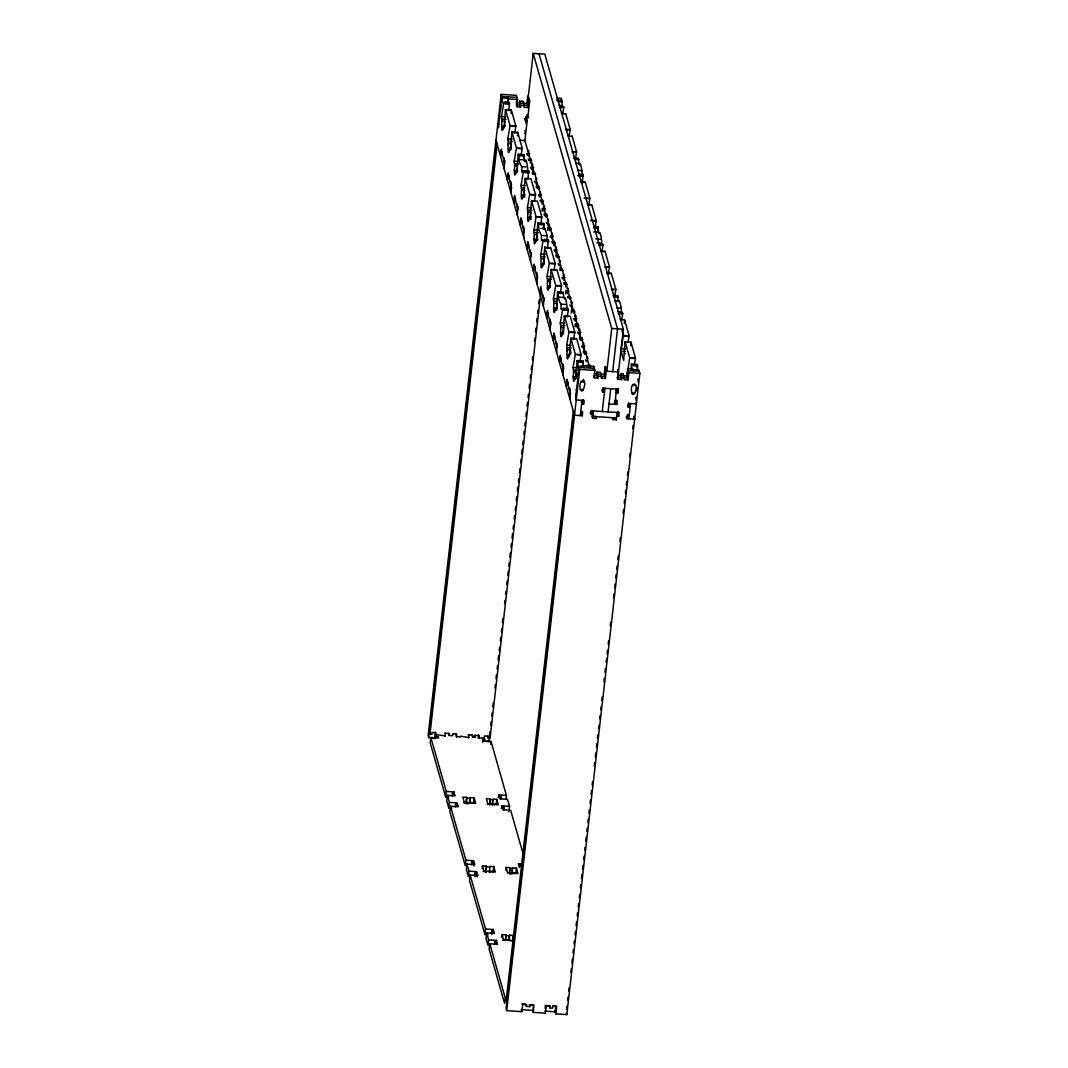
<?xml version="1.0" encoding="UTF-8"?>
<svg xmlns="http://www.w3.org/2000/svg" width="1068" height="1068" viewBox="0 0 1068 1068"><rect width="100%" height="100%" fill="white"/><g stroke="black" fill="none" stroke-linecap="round" stroke-linejoin="round"><path stroke-width="1.5" d="M527.605 171.16C528.393 169.064 525.763 155.007 524.949 161.842M544.119 229.019L543.719 223.426L537.898 223.038L536.363 241.515L535.736 239.352L537.912 239.499M547.243 239.926L547.257 235.788L545 228.952M562.315 105.972L561.327 98.323L556.615 98.002M563.757 297.772L563.357 292.178L557.536 291.804L556.682 310.227M578.843 163.818L578.442 158.224L574.077 157.944M581.953 174.738C582.781 172.749 580.084 159.332 579.47 164.913M583.395 366.538L582.995 360.944L577.174 360.57L575.679 379.073L574.998 376.884L576.453 376.977M598.467 232.584L598.067 226.99L593.701 226.71M618.105 301.35L617.704 295.756L613.339 295.476M621.229 312.27C622.003 310.281 619.64 298.493 618.906 301.67M637.743 370.115L637.342 364.522L631.522 364.135L631.161 369.234M543.839 263.262L543.826 264.317A6.862 0.894 -86.2 0 1 544.146 258.83L541.236 258.63L540.595 256.187L542.891 241.234C542.17 236.215 541.209 246.067 541.436 235.401C536.95 226.616 540.141 231.769 537.898 223.038M514.402 171.013L514.429 169.745M534.04 239.779L534.067 238.511M553.678 308.545L553.705 307.277M573.316 377.311L573.329 376.029M631.922 368.62L631.522 364.135M514.709 132.833L515.871 126.064L511.332 109.977L505.511 109.603L504.016 128.107L503.348 125.917L504.79 126.011M511.078 113.568L511.332 109.977M521.077 155.167L522.252 148.399L517.713 132.325L511.892 131.938L510.397 150.441L509.716 148.252L511.171 148.345M517.459 135.903L517.713 132.325M524.548 161.148L524.094 154.66L518.274 154.273L516.725 172.749L516.098 170.586L517.553 170.68M523.827 158.238L524.094 154.66M534.334 201.598L535.522 194.696L530.97 178.743L525.149 178.369L523.654 196.859L522.973 194.683L525.162 194.817M540.715 223.933L541.89 217.164L537.351 201.078L531.53 200.704L529.982 219.167L529.354 217.018L531.53 217.164M543.358 228.525L543.719 223.426M573.609 339.13L574.798 332.228L570.232 316.275L564.411 315.888L562.916 334.391L562.249 332.201L563.704 332.308M579.991 361.465L581.166 354.563L576.613 338.609L570.793 338.236L569.297 356.725L568.617 354.549L570.072 354.643M582.634 366.057L582.995 360.944M597.706 232.09L598.067 226.99M624.326 323.43L624.58 319.853L620.214 319.559M630.707 345.765L630.961 342.187L625.14 341.8L623.645 360.303L620.949 350.865L623.311 335.419L621.95 330.626M637.089 368.113L637.342 364.522M550.554 248.07L544.787 247.122L543.238 265.598L542.611 263.449L544.066 263.542M565.626 114.102L561.314 113.275M556.922 270.404L551.155 269.47L549.66 287.973L548.992 285.783L550.447 285.877M572.007 136.45L567.695 135.609M604.902 251.501L600.59 250.793M528.046 107.561L526.871 103.436L527.699 96.107L528.887 100.232L528.046 107.561L524.161 107.307L523.2 101.353L519.635 101.113L520.61 107.067L516.725 106.813L517.566 99.484L516.391 95.359L501.186 94.371C503.322 100.152 501.706 102.795 503.629 103.716L501.359 116.866L501.973 121.098A6.875 0.894 -86.2 0 0 501.92 129.922A6.875 0.894 -86.2 0 0 503.348 125.917M505.511 109.603L510.063 125.557L507.741 139.2L508.341 143.432A6.862 0.894 -86.2 0 0 508.301 152.257A6.862 0.894 -86.2 0 0 509.716 148.252L509.569 149.373M508.221 144.647L508.341 143.432L511.252 143.633A6.862 0.894 -86.2 0 0 511.145 144.714M511.892 131.938L516.445 147.891L514.109 161.535L514.723 165.78A6.862 0.894 -86.2 0 0 514.683 174.591A6.862 0.894 -86.2 0 0 516.098 170.586M518.274 154.273C520.463 163.257 517.393 157.837 521.878 167.369C521.277 177.889 523.146 166.621 523.253 172.482L520.984 185.632L521.598 189.864A6.875 0.894 -86.2 0 0 521.558 198.688A6.875 0.894 -86.2 0 0 522.973 194.683M525.149 178.369L529.701 194.323L527.365 207.966L527.979 212.198A6.862 0.894 -86.2 0 0 527.939 221.023A6.862 0.894 -86.2 0 0 529.354 217.018L529.207 218.139M527.859 213.413L527.979 212.198L530.889 212.398A6.862 0.894 -86.2 0 0 530.582 216.844M531.53 200.704L536.083 216.657L533.733 232.317L534.36 234.533L537.271 234.733A6.862 0.894 -86.2 0 0 536.95 240.233M544.787 247.122L549.339 263.075L547.003 276.732L547.617 280.964A6.862 0.894 -86.2 0 0 547.577 289.788A6.862 0.894 -86.2 0 0 548.992 285.783L548.845 286.905M547.497 282.179L547.617 280.964L550.527 281.151A6.862 0.894 -86.2 0 0 550.207 286.665M551.155 269.47L555.72 285.423L553.384 299.067L553.985 303.299A6.862 0.894 -86.2 0 0 553.945 312.123A6.862 0.894 -86.2 0 0 555.36 308.118L556.815 308.211M557.536 291.804C559.752 300.802 556.668 295.342 561.141 304.901C560.286 314.726 562.569 304.687 562.529 310L560.259 323.15L560.874 327.395A6.875 0.894 -86.2 0 0 560.82 336.206A6.875 0.894 -86.2 0 0 562.249 332.201M564.411 315.888L568.977 331.841L566.641 345.498L567.241 349.73A6.862 0.894 -86.2 0 0 567.201 358.541A6.862 0.894 -86.2 0 0 568.617 354.549L568.483 355.671M567.121 350.931L567.241 349.73L570.152 349.917L571.073 353.134M570.793 338.236L575.345 354.189L573.009 367.833L573.623 372.064A6.862 0.894 -86.2 0 0 573.583 380.889A6.862 0.894 -86.2 0 0 574.998 376.884M580.952 182.027L585.317 182.321L580.899 182.588M587.333 204.375L591.645 205.203L588.735 205.016L589.87 198.274L585.317 182.321M606.958 273.128L611.323 273.421L606.904 273.688M617.704 295.756L613.286 296.023M501.186 94.371L428.134 735.585L428.722 737.654L434.93 738.055M428.722 737.654L496.567 142.231M498.302 126.958L501.786 96.427L516.979 97.428L516.311 103.289M435.29 738.722L435.971 732.768L432.086 732.514L431.873 734.343L429.937 734.223L497.154 144.287M445.329 735.905L435.757 734.597L436.305 736.506L438.24 736.626L438.628 738.001L430.871 737.494L430.244 742.994L445.65 796.955L448.76 797.155M500.598 156.435L501.426 149.106L501.613 152.323M435.21 732.167L434.689 738.549M501.933 153.458L502.147 151.629L502.334 154.833M507.767 102.114L507.54 96.801M503.642 159.426L503.842 157.597L504.029 160.801M504.363 161.949L504.563 160.107L504.123 168.811M507.393 180.278L508.234 172.949L508.421 176.153M445.009 736.319L445.343 733.382M508.742 177.301L508.955 175.472L509.142 178.676M520.61 107.067L519.635 101.113M510.451 183.255L510.651 181.427L510.838 184.631M511.171 185.779L511.372 183.95L510.931 192.654L511.572 187.154L508.034 174.778M452.779 733.876L452.565 735.705L449.014 735.478L449.227 733.636M523.2 101.353L522.986 103.182L526.871 103.436M445.65 796.955L446.277 791.455L430.871 737.494M513.815 202.746L514.643 195.417L514.829 198.621M446.277 791.455L454.034 791.962L454.434 793.337L452.498 793.217L452.819 794.352L454.754 794.485L455.155 795.86L447.385 795.34L446.758 800.84L448.774 807.862L451.871 808.075M515.163 199.769L515.363 197.927L515.55 201.144M633.457 370.93L632.817 368.861L627.69 368.527L628.878 372.652L628.037 379.981L624.153 379.727L623.191 373.773L620.575 373.6L621.549 379.554L617.664 379.3L623.365 329.224L544.827 54.161L533.199 53.4L528.326 96.147L529.701 100.966L527.752 118.067L526.831 114.85M528.3 98.176L527.459 105.505L523.574 105.238M524.882 133.633L525.242 130.376M525.99 123.861L526.551 118.975L524.602 118.842M456.33 737.067L456.663 734.13L452.632 733.689M516.859 205.723L517.072 203.895L517.259 207.099M448.774 807.862L449.401 802.375L447.385 795.34M525.963 116.906L527.138 121.031L524.909 140.576L520.196 140.268M517.579 208.247L517.793 206.418L517.339 215.122M450.509 806.26L449.882 811.76L465.288 865.721L465.915 860.221L450.509 806.26L458.265 806.767L457.878 805.392L455.929 805.272L455.609 804.124L457.545 804.257L457.157 802.882L449.401 802.375M452.178 795.967L452.498 793.217M453.726 794.712L454.034 791.962M520.223 225.201L521.064 217.872L521.251 221.076M528.353 156.208L528.847 151.816L528.46 150.441L528.246 152.27L524.628 139.614M521.571 222.224L521.785 220.395L521.958 223.599M455.302 806.874L455.609 804.124M530.315 163.084L530.809 158.691L532.171 166.021L532.385 164.192L532.772 165.567L532.278 169.959M523.28 228.192L523.48 226.349L523.667 229.567M523.987 230.715L524.201 228.872L523.761 237.577M532.678 171.521L532.985 168.771L531.05 168.651L530.649 167.275L533.76 167.476M468.585 737.868L468.919 734.931M527.031 249.044L527.872 241.715L528.046 244.919M478.958 738.549L479.292 735.612L475.407 735.358L475.207 737.2L472.59 737.027L472.79 735.185L468.118 734.704M528.38 246.067L528.593 244.238L528.767 247.442M536.203 183.723L536.697 179.317L536.31 177.942L536.096 179.771L534.734 172.442M468.625 803.697L466.249 803.55L466.689 797.355L462.804 797.102L464.38 802.602L471.615 802.415L475.687 803.35L474.125 797.849L470.24 797.596L469.613 803.096M536.603 185.271L536.91 182.521L534.975 182.401L534.587 181.026M466.249 803.55L466.689 797.355M530.075 252.021L530.289 250.192L530.476 253.396M530.796 254.544L531.01 252.716L530.569 261.42M538.325 189.129L538.659 186.192L540.021 193.535L540.234 191.693L540.635 193.068L540.128 197.473M469.973 802.402L470.24 797.596M478.184 738.135L478.531 735.024M533.453 271.499L534.28 264.17L534.467 267.387M474.125 797.849L473.498 803.35L470.908 803.176M467.023 864.105L466.396 869.606L468.398 876.628L469.026 871.141L467.023 864.105L474.779 864.613L474.392 863.238L472.456 863.118L472.123 861.983L474.072 862.103L473.671 860.728L465.915 860.221M534.788 268.535L535.001 266.693L535.188 269.91M542.09 204.348L542.597 199.943L543.959 207.285L544.159 205.443L544.56 206.818L544.053 211.224M542.117 211.277L542.437 208.527L545.534 208.741M482.549 742.313L482.856 739.563L484.805 739.697L484.258 737.788L479.278 738.135L478.491 735.385M536.496 274.489L536.697 272.66L536.884 275.864M484.138 738.896L484.471 735.959L488.343 736.212L488.143 738.041L490.079 738.175L540.862 292.418M537.217 277.012L537.418 275.184L536.977 283.888M469.026 871.141L476.795 871.648L477.182 873.023L475.247 872.89L475.567 874.038L477.503 874.158L477.903 875.533L470.147 875.026L469.519 880.526L484.925 934.473L488.023 934.687M471.816 864.72L472.123 861.983M545.628 216.911L544.773 210.036L542.824 209.902L542.437 208.527M546.189 216.63L546.522 213.707L547.884 221.036L548.084 219.207L548.485 220.582L547.977 224.974M474.072 865.988L474.392 863.238M484.151 741.299L488.864 741.606L489.998 731.687M490.746 725.065L491.12 721.754M491.747 716.227L492.134 712.917M492.815 706.869L493.269 702.971M494.965 688.059L495.338 684.735M496.019 678.754L496.473 674.802M497.154 668.835L497.528 665.524M498.169 659.877L498.663 655.605M499.223 650.639L499.597 647.328M500.358 640.72L500.732 637.409M501.386 631.709L501.76 628.398M502.427 622.524L502.894 618.452M504.59 603.54L504.964 600.229M505.631 594.409L506.005 591.098M506.766 584.476L507.14 581.179M507.807 575.372L508.275 571.246M508.835 566.294L509.209 562.983M509.877 557.149L510.344 553.05M511.011 547.203L511.385 543.892M512.039 538.165L512.52 533.947M513.094 528.967L513.468 525.656M514.215 519.035L514.602 515.711M515.243 510.05L515.617 506.739M516.298 500.799L516.752 496.82M517.433 490.853L517.887 486.901M518.447 481.935L518.821 478.624M519.502 472.63L519.956 468.705M520.637 462.684L521.024 459.374M521.651 453.82L522.145 449.428M522.719 444.462L523.093 441.151M523.854 434.516L524.228 431.205M524.855 425.705L525.229 422.394M525.923 416.293L526.364 412.475M527.058 406.347L527.499 402.543M528.059 397.59L528.433 394.279M529.141 388.125L529.568 384.346M530.275 378.179L530.649 374.868M531.263 369.461L531.637 366.164M532.345 359.943L532.718 356.632M534.467 341.346L534.841 338.035M535.562 331.774L535.976 328.116M536.683 321.842L537.097 318.197M537.671 313.231L538.045 309.92M538.766 303.606L539.18 300.001M539.861 293.967L540.688 286.638L540.875 289.842M547.617 230.528L547.937 227.791L549.873 227.911L549.553 230.661M548.378 226.536L548.698 223.786L546.749 223.653L546.362 222.278M541.209 290.99L541.409 289.161L541.596 292.365M474.926 875.64L475.247 872.89M475.26 876.775L475.567 874.038M490.693 744.196L491.013 741.446L483.257 740.938L482.856 739.563M550.113 230.381L550.447 227.457L551.809 234.786L552.023 232.957L552.41 234.333L551.902 238.725M542.904 296.957L543.118 295.115L543.305 298.332M477.196 876.908L477.503 874.158M543.625 299.467L543.839 297.638L543.398 306.342M482.122 868.618L482.442 865.868L486.314 866.121L485.887 872.316L486.314 866.121M492.441 805.272L492.869 799.078L496.754 799.345L498.329 804.845L494.244 803.897L487.956 804.151L486.381 798.65L490.252 798.917L489.638 804.404L487.048 804.231M553.491 244.412L552.623 237.537L550.688 237.416L550.287 236.041L553.398 236.242M489.825 805.098L490.252 798.917M553.865 245.6L554.372 241.208L555.734 248.537L555.947 246.708L556.335 248.083L555.841 252.475M546.669 317.81L547.497 310.481L547.684 313.685M492.722 800.453L492.241 804.578L494.831 804.751M548.018 314.833L548.218 313.004L548.405 316.208M556.241 254.037L556.548 251.287L554.612 251.167L554.212 249.792L557.322 249.992M549.713 320.787L549.927 318.958L550.1 322.162M550.434 323.31L550.647 321.481L550.207 330.186M557.963 257.895L558.297 254.958L559.659 262.287L559.872 260.458L560.259 261.834L559.926 264.771M496.126 804.831L496.754 799.345M489.451 872.543L489.878 866.362L493.75 866.615L495.325 872.115L491.253 871.168L484.004 871.368L482.442 865.868M498.342 797.649L498.663 794.899L506.419 795.406L505.952 799.531M560.166 267.788L560.473 265.051L558.537 264.917L558.137 263.542M484.925 934.473L485.553 928.986L470.147 875.026M500.678 799.144L500.985 796.394L499.05 796.274L498.663 794.899M553.077 340.265L553.918 332.936L554.105 336.153M493.122 872.115L493.75 866.615M554.426 337.288L554.639 335.459L554.813 338.663M486.661 932.871L486.033 938.371L488.036 945.394L488.663 939.893L486.661 932.871L494.417 933.379L494.03 932.004L492.081 931.883L491.761 930.735L493.696 930.869L493.309 929.494L485.553 928.986M501.466 808.556L501.773 805.819L509.529 806.327L508.915 811.827M556.134 343.255L556.335 341.426L556.521 344.63M563.69 279.99L564.184 275.584L563.797 274.209L563.584 276.051L562.222 268.709M503.789 810.065L504.109 807.315L502.174 807.194L501.773 805.819M556.842 345.778L557.055 343.936L556.615 352.64M489.771 943.792L489.144 949.292L504.55 1003.239L505.177 997.752L489.771 943.792L497.541 944.299L497.141 942.924L495.205 942.79L494.871 941.656L496.82 941.789L496.42 940.414L488.663 939.893M491.454 933.485L491.761 930.735M491.774 934.634L492.081 931.883M565.653 286.865L566.147 282.459L567.509 289.802L567.722 287.959L568.123 289.348L567.615 293.74M565.68 293.793L566 291.043L569.097 291.257M492.989 932.244L493.309 929.494M559.499 362.733L560.326 355.404L560.513 358.608M560.834 359.756L561.047 357.927L561.234 361.131M494.564 944.406L494.871 941.656M496.113 943.164L496.42 940.414M569.751 299.147L570.085 296.223L571.447 303.552L571.647 301.723L572.048 303.098L571.54 307.491M562.542 365.71L562.756 363.881L562.929 367.085M505.698 870.166L506.018 867.416L509.89 867.67L509.623 872.489M563.263 368.233L563.477 366.404L563.023 375.108M571.18 313.044L571.487 310.307L573.436 310.428L572.261 306.302L570.312 306.182L569.925 304.794M571.941 309.053L572.261 306.302M501.76 937.384L502.067 934.634L505.952 934.887L505.685 939.693M509.262 873.17L509.89 867.67M573.676 312.897L574.01 309.974L575.372 317.303L575.572 315.474L575.972 316.849L575.465 321.241M566.307 386.576L567.135 379.247L567.322 382.451M512.039 871.969L512.506 867.843L516.391 868.097L517.953 873.597L513.882 872.663L507.58 872.916L506.018 867.416M567.642 383.599L567.856 381.757L568.043 384.974M512.24 872.663L512.506 867.843M575.105 326.808L575.425 324.058L577.361 324.178L577.04 326.928M505.952 934.887L505.324 940.387L502.734 940.214M569.351 389.553L569.551 387.724L569.738 390.928M570.072 392.076L570.272 390.247L569.831 398.951L570.472 393.451L566.934 381.076M577.428 328.116L577.935 323.724L579.297 331.053L579.51 329.224L579.897 330.599L579.39 334.992M516.391 868.097L515.764 873.597L513.174 873.424M508.889 940.614L509.503 935.127L513.388 935.381L514.175 938.131M509.236 939.933L509.503 935.127M579.79 336.553L580.111 333.803L578.175 333.683L577.775 332.308L580.885 332.508M513.388 935.381L512.76 940.881L510.17 940.708M580.979 340.679L580.111 333.803M573.329 411.1L506.112 1001.023L506.713 1003.092M581.526 340.412L581.86 337.475L583.221 344.804L583.435 342.975L583.822 344.35L583.488 347.287M573.916 413.156L506.085 1008.579L506.673 1010.648L521.865 1011.65L522.706 1004.32L526.577 1004.574L526.377 1006.403L529.928 1006.643L530.142 1004.801L534.013 1005.055L533.186 1012.384L545.441 1013.198L546.269 1005.869L550.154 1006.123L549.94 1007.952L552.556 1008.125L552.77 1006.296L556.655 1006.55L555.814 1013.879L566.814 1014.6L639.865 373.373L638.717 369.795L638.37 371.21M575.665 397.897L579.136 367.352C576.854 366.698 578.963 365.536 577.174 360.57M506.673 1010.648L579.724 369.421L579.136 367.352L594.329 368.353M583.729 350.304L584.036 347.567L582.1 347.434L581.7 346.059L584.81 346.259M580.351 389.46C577.761 377.485 588.575 377.912 583.261 389.646A1.469 1.375 -15.9 0 1 581.673 390.928A1.469 1.375 -15.9 0 1 580.378 389.46L583.261 389.646M584.904 354.429L584.036 347.567M585.451 354.162L585.785 351.225L587.146 358.568L587.36 356.725L587.747 358.1L587.413 361.037M580.298 415.599L582.047 400.34M581.619 413.663L581.953 411.233M581.646 403.998L583.595 404.131L583.275 399.619M495.939 140.162L574.504 415.225L582.274 415.732L582.687 412.074L580.752 411.941M583.595 404.131L584.009 400.46L576.226 399.953L575.852 393.545L576.053 394.226M593.408 369.221L593.741 366.297L584.316 365.67L584.93 367.739M605.409 378.499L604.221 374.361L605.062 367.045L606.237 371.17L605.409 378.499L601.524 378.232L600.55 372.278L596.999 372.051L597.973 378.005L594.088 377.752L594.929 370.422L593.741 366.297M591.418 412.288L591.605 410.459L592.807 414.584L590.871 414.451L591.285 410.793L619.093 412.622L618.679 416.28L616.73 416.16M597.973 378.005L596.999 372.051M593.234 410.913L592.393 418.242L596.278 418.496L596.478 416.667M601.15 374.347L601.524 378.232M602.939 391.102L603.313 387.844L604.488 391.969L602.552 391.836L602.966 388.178L618.492 389.193L618.078 392.864L616.129 392.73M605.209 368.834L605.489 366.391L606.864 371.21L611.724 328.463L533.199 53.4M604.702 375.629L605.075 372.372M533.186 1012.384L533.266 1004.467M605.649 369.101L604.822 376.43L598.173 376.176M602.272 411.514L604.915 388.298M608.092 411.888L610.736 388.685M612.685 371.584L617.544 328.837L539.02 53.787M545.161 1008.379L545.521 1005.268M612.645 417.735L612.445 419.564L616.316 419.817L617.157 412.488M617.878 374.281L617.811 369.982M614.808 404.331L616.556 389.072M616.436 399.953L616.156 402.396L614.22 402.276M617.758 388.351L617.478 390.795L615.542 390.674M608.987 403.958L616.757 404.465L617.17 400.794L615.235 400.674M621.549 379.554L620.575 373.6M618.065 414.21L618.372 411.781M623.565 377.658L623.779 375.829M628.037 379.981L626.863 375.856L627.69 368.527M555.226 1011.81L555.894 1005.949M634.058 417.107L634.646 419.177L626.889 418.669L627.303 414.998L629.252 415.132M628.211 407.068L627.624 404.999L629.559 405.132L630.147 407.188L628.211 407.068L628.531 403.05M630.574 403.53L628.825 418.789L627.557 414.357M631.789 392.837C629.172 380.862 639.972 381.303 634.699 393.037A1.469 1.375 -15.9 0 1 633.084 394.306A1.469 1.375 -15.9 0 1 631.789 392.837L634.699 393.037M566.601 1009.233L566.974 1005.923M567.602 1000.409L567.976 997.098M568.67 991.037L569.044 987.726M570.806 972.24L571.193 968.93M571.874 962.922L572.314 958.984M573.009 952.99L573.382 949.692M574.023 944.072L574.397 940.761M575.078 934.807L575.452 931.496M576.093 925.849L576.587 921.564M577.227 915.903L577.601 912.593M578.282 906.679L578.656 903.381M579.31 897.667L579.684 894.357M580.445 887.735L580.818 884.411M581.486 878.563L581.953 874.478M582.514 869.499L582.995 865.334M583.649 859.553L584.022 856.242M584.69 850.448L585.064 847.138M585.731 841.33L586.198 837.219M586.853 831.385L587.24 828.074M587.894 822.333L588.268 819.022M588.935 813.162L589.309 809.851M590.07 803.216L590.444 799.905M591.098 794.218L591.472 790.907M592.139 784.993L592.526 781.669M594.302 766.103L594.676 762.792M595.357 756.825L595.811 752.86M596.491 746.879L596.865 743.568M597.506 737.975L597.88 734.677M598.561 728.643L598.948 725.332M599.695 718.711L600.069 715.386M600.71 709.86L601.084 706.562M601.778 700.475L602.152 697.164M603.914 681.744L604.288 678.434M604.982 672.306L605.409 668.515M606.117 662.36L606.49 659.049M607.118 653.629L607.492 650.319M608.199 644.137L608.573 640.827M610.269 625.915L610.696 622.203M613.486 597.733L613.9 594.088M614.607 587.8L615.021 584.169M615.742 577.855L616.129 574.544M616.69 569.564L617.104 565.973M617.825 559.619L618.198 556.308M619.894 541.396L620.308 537.858M623.111 513.227L623.512 509.73M624.246 503.282L624.633 499.811M625.381 493.336L625.755 490.025M626.315 485.059L626.716 481.615M627.45 475.113L627.824 471.802M629.533 456.89L629.92 453.499M632.737 428.709L633.11 425.384M635.967 400.326L636.314 397.269M637.022 391.155L637.369 388.111M638.063 381.997L638.41 378.94M508.769 102.715C510.357 101.433 508.675 110.057 508.328 110.498M515.871 126.064L510.063 125.557M522.252 148.399L516.445 147.891M528.059 172.749L528.66 170.787L527.966 179.264M541.89 217.164L536.083 216.657M563.116 106.293L563.864 107.174L562.676 114.076M547.871 241.021L548.298 239.552L547.59 248.03M565.68 113.555L570.232 129.508L569.057 136.41M550.607 247.509L555.16 263.462L553.972 270.364M572.061 135.89L576.613 151.843L575.425 158.745M560.353 292.699L561.541 285.797L556.975 269.844M582.594 175.833L583.008 174.364L582.314 182.828M567.669 309.012L568.416 309.894L567.228 316.796M591.699 204.656L596.251 220.609L595.063 227.511M602.392 243.824L603.126 244.706L601.938 251.594M604.955 251.087L609.508 267.04L608.319 273.942M611.323 273.421L615.876 289.375L614.701 296.277M622.11 312.203L622.764 313.458L621.576 320.36M624.58 319.853L629.132 335.806L627.957 342.694M625.14 341.8L629.693 357.753L627.383 373.573M630.961 342.187L635.513 358.14L634.325 365.042M522.199 148.772L517.833 148.479M564.398 298.866C564.999 293.046 567.789 307.864 566.934 309.587M599.108 233.678C599.709 227.858 602.499 242.676 601.644 244.398M584.196 366.858L584.45 366.164L580.151 366.004M502.627 129.749L502.814 129.068M522.252 198.501L522.452 197.834M541.89 267.267L542.09 266.599M561.528 336.033L561.728 335.365M632.803 369.661L637.409 369.768M555.987 310.267L555.36 308.118M556.415 100.018L561.915 100.379M502.16 97.882L506.526 98.163M557.963 101.54L562.329 101.834M508.128 98.87L517.566 99.484M504.737 101.86L509.102 102.154M516.845 102.782L519.435 102.942M559.085 105.438L561.995 105.625M523.787 103.409L520.236 103.182L520.023 105.011L516.138 104.757M503.695 103.222L509.516 103.596M559.499 106.88L563.864 107.174M505.084 103.81L509.449 104.09M559.432 107.374L562.342 107.574M520.824 105.238L524.375 105.478M505.458 110.151L509.823 110.445M528.633 117.44L525.616 117.24L525.189 120.911L527.138 121.031M501.386 116.519L505.751 116.799M502.107 119.082L505.925 119.336M501.973 121.098L504.884 121.298A6.862 0.894 -86.2 0 0 504.683 123.501M565.866 129.228L570.232 129.508M511.452 126.144L515.817 126.424M565.8 129.722L568.71 129.909M511.839 132.485L516.204 132.779M507.767 138.853L512.133 139.147M508.488 141.417L512.306 141.67M572.248 151.563L576.613 151.843M572.181 152.056L575.091 152.243M529.835 153.725L526.724 153.525L527.125 154.9L529.061 155.02L530.235 159.145L528.3 159.025L528.687 160.4L531.797 160.6M518.22 154.82L522.586 155.114M574.023 158.491L575.478 158.585M518.688 155.728L523.053 156.008M574.491 159.399L578.856 159.679M519.796 159.613L524.161 159.906M575.599 163.284L579.964 163.564M514.149 161.188L518.514 161.482M514.856 163.764L518.674 164.005M514.723 165.78L517.633 165.967A6.862 0.894 -86.2 0 0 517.526 167.062M521.798 166.635L526.164 166.928M577.601 170.306L581.967 170.6M524.361 170.626L528.727 170.907M578.709 174.204L581.619 174.391M523.32 171.975L529.141 172.362M577.668 175.553L583.488 175.94M524.708 172.575L529.074 172.856M579.056 176.14L581.967 176.34M535.722 174.351L532.612 174.151L532.224 172.776L534.16 172.896L532.985 168.771M525.096 178.917L526.551 179.01M521.024 185.285L524.842 185.538M539.647 188.102L536.55 187.901L536.149 186.526L538.085 186.66L536.91 182.521M521.745 187.848L524.655 188.035M521.598 189.864L524.508 190.051A6.862 0.894 -86.2 0 0 524.201 194.496M541.61 194.977L538.512 194.776L538.899 196.152L540.835 196.285L542.023 200.41L540.074 200.277L540.475 201.652L543.572 201.852M529.701 194.323L535.522 194.696M584.049 197.887L589.87 198.274M531.09 194.91L535.455 195.19M585.438 198.474L588.348 198.675M523.56 196.739L525.015 196.832M531.477 201.251L532.932 201.345M527.405 207.619L531.223 207.873M528.113 210.182L531.931 210.436M545.948 214.161L543.999 214.027L544.4 215.402L547.497 215.616M590.43 220.222L596.251 220.609M537.471 217.245L541.836 217.538M591.819 220.822L594.729 221.009M529.982 219.167L531.397 219.18M537.858 223.586L540.768 223.786M596.558 227.444L598.013 227.551M538.312 224.494L542.678 224.774M594.115 228.151L598.481 228.445M540.889 228.472L545.254 228.766M593.781 231.956L598.147 232.237M551.435 229.366L548.325 229.166L547.937 227.791M533.786 229.954L537.604 230.207M534.494 232.517L538.312 232.771M542.891 235.494L547.257 235.788M595.784 238.978L600.149 239.259M543.999 239.392L548.365 239.673M596.892 242.863L601.257 243.157M542.958 240.741L548.778 241.128M598.761 244.412L603.126 244.706M553.798 241.662L551.862 241.542L552.249 242.917L555.36 243.117M544.346 241.341L548.712 241.622M598.694 244.906L601.604 245.106M546.189 247.776L549.099 247.963M600.536 251.354L603.447 251.541M540.662 254.05L545.748 254.384M559.285 256.867L556.174 256.667L555.787 255.292L557.723 255.412L556.548 251.287M541.369 256.614L545.187 256.867M549.339 263.075L555.16 263.462M605.142 266.746L609.508 267.04M550.728 263.676L555.093 263.956M605.075 267.24L607.986 267.441M563.21 270.618L560.099 270.418L559.712 269.043L561.648 269.176L560.473 265.051M554.025 270.204L555.467 270.311M547.043 276.385L552.129 276.719M565.172 277.493L562.075 277.293L562.462 278.668L564.398 278.801L565.573 282.927L563.637 282.793L564.038 284.168L567.135 284.382M547.75 278.948L551.569 279.202M555.72 285.423L561.541 285.797M611.523 289.081L615.876 289.375M557.096 286.01L561.461 286.291M611.443 289.588L614.354 289.775M557.95 293.246L562.315 293.54M613.753 296.917L618.118 297.211M559.058 297.144L563.423 297.425M571.06 298.132L567.962 297.919L567.562 296.544L569.511 296.677L568.323 292.552L566.387 292.418L566 291.043M614.861 300.816L619.226 301.096M553.411 298.72L558.511 299.053M554.132 301.283L557.042 301.483M553.985 303.299L556.895 303.499A6.862 0.894 -86.2 0 0 556.588 308.999M561.074 304.166L565.439 304.46M616.877 307.838L621.242 308.118M563.637 308.158L568.002 308.438M617.985 311.722L620.895 311.923M562.596 309.506L568.416 309.894M618.399 313.178L622.764 313.458M563.984 310.094L568.35 310.387M618.332 313.672L621.242 313.858M574.985 311.883L571.887 311.682L571.487 310.307M564.371 316.448L567.268 316.635M576.947 318.758L573.85 318.558L574.237 319.933L576.186 320.053L577.361 324.178M560.299 322.816L564.652 323.097M578.923 325.633L575.812 325.433L575.425 324.058M611.724 328.463L623.365 329.224M561.007 325.38L564.825 325.633M560.874 327.395L563.784 327.582A6.862 0.894 -86.2 0 0 563.477 332.028M568.977 331.841L574.798 332.228M623.311 335.419L629.132 335.806M570.352 332.442L574.717 332.722M623.245 335.913L627.61 336.206M581.286 337.929L579.35 337.808L579.737 339.183L582.848 339.384M570.739 338.783L575.105 339.063M566.667 345.151L571.033 345.431M621.75 348.769L625.568 349.022M567.388 347.714L571.206 347.968M621.002 351.239L625.367 351.532M624.5 353.495L625.234 353.548M585.211 351.692L583.275 351.559L583.662 352.934L586.773 353.134M575.345 354.189L581.166 354.563M629.693 357.753L635.513 358.14M576.733 354.776L581.099 355.057M629.626 358.247L633.991 358.541M577.12 361.118L581.486 361.411M577.588 362.012L581.953 362.306M633.391 365.683L637.756 365.977M590.697 366.898L587.587 366.684L587.2 365.309L589.135 365.443L587.961 361.318L586.025 361.184L585.624 359.809M639.278 371.317L628.291 370.596L627.45 377.912L624.86 377.752M573.049 367.485L577.414 367.766M579.724 369.421L594.929 370.422M606.237 371.17L618.505 371.971L617.905 369.902M628.878 372.652L639.865 373.373M573.77 370.049L577.588 370.302M573.623 372.064L576.533 372.265L577.454 375.469M594.208 373.707L596.785 373.88M604.221 374.361L597.586 374.107L597.386 375.936L593.501 375.682L594.088 377.752M617.785 375.255L620.361 375.429M626.863 375.856L621.162 375.656L620.949 377.485L618.372 377.324M621.75 377.725L624.366 377.898M581.219 381.823L584.129 382.01L583.342 379.26M632.656 385.201L635.567 385.401M603.901 389.9L601.965 389.78L602.552 391.836M628.625 403.397L636.381 403.904L636.034 402.676M581.059 401.942L583.008 402.062M592.219 412.515L590.257 412.395L590.871 414.451M591.806 416.186L595.677 416.44L596.278 418.496M613.139 417.588L615.729 417.748L616.316 419.817M592.606 416.413L616.53 417.989M444.542 733.155L449.401 733.476M468.905 737.454L460.335 736.212L460.522 736.907L456.65 736.653L455.862 733.903M466.876 798.05L470.441 798.277M490.452 799.598L493.069 799.772M463.472 802.682L466.062 802.856M522.946 863.972L518.287 863.665L518.688 865.04L520.623 865.16L520.957 866.308L519.008 866.175L519.408 867.55M486.514 866.815L490.065 867.042M510.09 868.364L512.707 868.538M483.11 871.448L485.686 871.621M489.251 871.862L491.841 872.022M509.463 873.864L512.079 874.024M506.152 935.581L509.703 935.808M513.668 940.801L507.327 939.706L507.527 940.387L503.642 940.134L502.067 934.634M521.905 1004.08L525.136 1004.294M529.982 1004.614L533.226 1004.828M545.481 1005.642L549.927 1005.923M552.89 1006.123L555.854 1006.323M521.277 1009.58L532.598 1010.328M544.854 1011.129L556.508 1011.903M638.103 379.18L638.304 379.861M636.021 397.496L636.221 398.177M633.805 416.213L634.646 419.177M617.077 377.231L617.664 379.3M626.302 416.6L626.889 418.669M616.89 388.739L618.078 392.864M615.568 400.34L616.757 404.465M617.464 412.155L618.679 416.28M589.71 364.976L590.11 366.351M548.698 223.786L549.873 227.911M500.772 104.971L500.558 109.323L500.358 108.642M578.135 375.909L577.935 375.215L577.721 379.567M499.49 116.278L499.277 120.631L499.076 119.936M576.854 387.203L576.653 386.523L576.426 390.875M498.689 123.301L498.476 127.653L497.688 124.903M581.032 411.607L582.274 415.732M501.226 150.948L504.764 163.324M514.442 197.246L517.967 209.622M520.864 219.714L524.401 232.09M527.672 243.544L531.21 255.919M534.08 266.012L537.618 278.388M540.501 288.467L544.039 300.856M547.31 312.31L550.834 324.685M553.705 334.778L557.242 347.153M560.139 357.233L563.664 369.608M491.013 741.446L506.419 795.406M509.529 806.327L507.527 799.305L499.771 798.784L499.383 797.409L501.319 797.542L500.985 796.394M523.333 854.654L510.651 810.212L502.881 809.704L502.494 808.329L504.43 808.463L504.109 807.315M487.542 735.985L488.143 738.041M488.57 740.578L488.864 741.606M566.36 1013.051L566.814 1014.6M554.933 1010.782L555.814 1013.879M474.619 735.131L475.207 737.2M472.003 734.958L472.59 737.027M549.352 1005.896L549.94 1007.952M529.341 1004.574L529.928 1006.643M448.426 733.409L449.014 735.478M525.776 1004.347L526.377 1006.403M521.424 1010.101L521.865 1011.65M429.349 732.154L429.937 734.223M507.981 98.256L508.021 103.302M542.611 263.449A6.875 0.894 -86.2 0 1 541.196 267.454A6.875 0.894 -86.2 0 1 541.236 258.616M569.858 354.362A6.862 0.894 -86.2 0 1 570.152 349.917M576.266 375.602A6.889 0.908 -86.2 0 1 576.533 372.251M504.617 124.542A6.862 0.894 -86.2 0 0 504.563 126.798L504.577 125.744A6.862 0.894 -86.2 0 1 504.617 124.636M510.945 149.133A6.862 0.894 -86.2 0 1 511.065 145.729M517.312 171.467A6.862 0.894 -86.2 0 1 517.446 168.063M535.736 239.352A6.862 0.894 -86.2 0 1 534.32 243.357A6.862 0.894 -86.2 0 1 534.36 234.546"/></g></svg>
